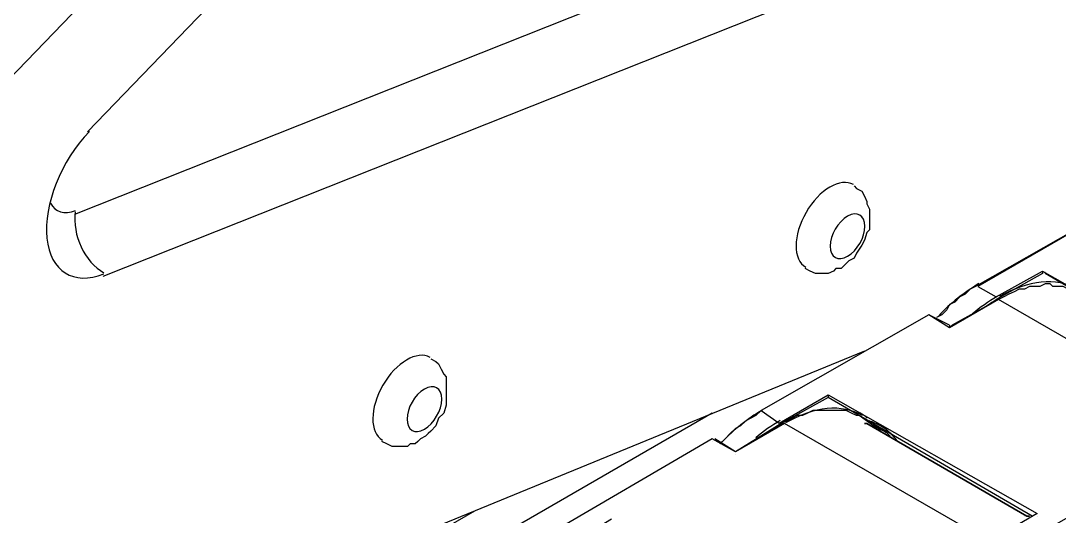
# Model space of a CAD drawing. Header units: inches. Extents: x 109 to 1721, y 29 to 669.
# Drawn here: x 1442.74 to 1451.12, y 312.22 to 316.22 of the extents above; entities that cross this region are included whole.
import ezdxf

# ---------------------------------------------------------------- set-up
doc = ezdxf.new("R2010")
doc.units = ezdxf.units.IN
doc.header["$LTSCALE"] = 0.0393700787401575
doc.header["$MEASUREMENT"] = 0
doc.layers.add('PDF3_Geometría', color=7, linetype='Continuous')

# ---------------------------------------------------------------- blocks, each defined once
blk = doc.blocks.new('OH3A1-1$-$ASSY$$CENTER$TUB_-_v2$-$copia1')
at = {"layer": 'PDF3_Geometría', "lineweight": -3}
for points in [[(16.57667541503906, 9.065836588541666), (16.42001512315538, 8.90334320068359)], [(16.28334893120659, 8.805011325412325), (16.53167215983073, 9.062500847710503)], [(16.41585286458333, 8.876675923665363), (16.80167049831814, 9.030003017849394)], [(16.42501831054687, 8.856675889756943), (16.81083594428168, 9.010002983940971)], [(16.78417629665798, 8.889172024197046), (16.76834360758463, 8.880005730523003), (16.76084391276042, 8.884172227647568), (16.70751274956597, 8.853340148925781), (16.71334584554036, 8.850006951226128), (16.7283452351888, 8.858339945475258)], [(16.66751098632812, 8.885838826497395), (16.66834428575304, 8.885005527072481), (16.67001088460286, 8.884172227647568), (16.67084418402778, 8.882505628797743), (16.67167748345269, 8.880839029947916), (16.67167748345269, 8.880005730523003), (16.6725107828776, 8.878339131673174), (16.6725107828776, 8.87667253282335), (16.6725107828776, 8.875839233398436), (16.6725107828776, 8.874172634548607), (16.6725107828776, 8.873339335123697), (16.6725107828776, 8.871672736273865), (16.67167748345269, 8.870839436848957), (16.67084418402778, 8.868339538574215), (16.67001088460286, 8.86667293972439), (16.66834428575304, 8.86417304144965), (16.66751098632812, 8.862506442599825), (16.6658443874783, 8.861673143174912), (16.66501108805339, 8.860839843749998), (16.66417778862847, 8.860006544325083), (16.66334448920356, 8.859173244900171), (16.66167789035373, 8.859173244900171), (16.66084459092882, 8.858339945475258), (16.65917799207899, 8.857506646050346), (16.65834469265408, 8.857506646050346), (16.65667809380425, 8.857506646050346), (16.65501149495442, 8.857506646050346), (16.6533448961046, 8.858339945475258), (16.65167829725477, 8.859173244900171)], [(16.76084391276041, 8.884172227647568), (16.70667945014105, 8.853340148925781), (16.70501285129123, 8.852506849500868), (16.7033462524414, 8.850840250651041), (16.70167965359157, 8.850006951226128), (16.70001305474175, 8.848340352376303), (16.69834645589192, 8.847507052951388), (16.697513156467, 8.845840454101562), (16.69584655761718, 8.844173855251732), (16.69417995876736, 8.843340555826822)], [(16.7283443874783, 8.85750579833984), (16.71334499782986, 8.849172804090712)], [(16.7283443874783, 8.858339097764757), (16.7283443874783, 8.85750579833984)], [(16.72834777832031, 8.858338250054253), (16.79584503173828, 8.82000647650824), (16.78001234266493, 8.8108401828342), (16.78667873806423, 8.807506985134546), (16.84084320068359, 8.838339063856337), (16.83334350585937, 8.8425055609809), (16.84917619493272, 8.851671854654947)], [(16.72917853461371, 8.858339097764757), (16.72917853461371, 8.858339097764757)], [(16.79501003689236, 8.819173177083332), (16.72917938232422, 8.857504950629338)], [(16.73917812771267, 8.85167270236545), (16.73751152886284, 8.852506001790365), (16.73667822943793, 8.852506001790365), (16.7350116305881, 8.853339301215279), (16.73334503173828, 8.853339301215279), (16.73167843288845, 8.853339301215279), (16.73084513346354, 8.85417260064019), (16.72917853461371, 8.85417260064019), (16.72751193576389, 8.853339301215279), (16.72584533691406, 8.853339301215279), (16.72417873806423, 8.853339301215279), (16.72251213921441, 8.852506001790365), (16.72084554036458, 8.852506001790365), (16.71917894151475, 8.85167270236545), (16.71751234266493, 8.850839402940537), (16.7158457438151, 8.850006103515625), (16.71417914496528, 8.849172804090712), (16.69917975531683, 8.840839809841578)], [(16.70751105414496, 8.852506001790363), (16.70751105414496, 8.852506001790363)], [(16.71417575412325, 8.849171956380207), (16.69834306504991, 8.840005662706162), (16.6916766696506, 8.844172159830727), (16.63751220703125, 8.81334008110894), (16.64334530300564, 8.809173583984373), (16.65917799207899, 8.818339877658419)], [(16.71334499782986, 8.849172804090712), (16.71334499782986, 8.849172804090712)], [(16.7791765001085, 8.811673482259113), (16.71417914496527, 8.849171956380207)], [(16.71417914496528, 8.848339504665796), (16.71417914496528, 8.848339504665796)], [(16.69834391276041, 8.840838962131075), (16.6916775173611, 8.84417215983073), (16.63751305474175, 8.81334008110894), (16.63584645589192, 8.811673482259115), (16.6341798570421, 8.8108401828342), (16.63251325819227, 8.810006883409287), (16.63084665934244, 8.808340284559462), (16.62918006049262, 8.807506985134546), (16.62751346164279, 8.805840386284721), (16.62584686279296, 8.804173787434896), (16.62418026394314, 8.802507188585068)], [(16.69167751736111, 8.844173007541231), (16.69167751736111, 8.844173007541231)], [(16.69834391276041, 8.840838962131075), (16.69834391276041, 8.840005662706162), (16.69917721218532, 8.840838962131075)], [(16.69834391276041, 8.840006510416666), (16.69834391276041, 8.840006510416666)], [(16.67083570692274, 8.83250257703993), (16.21168772379557, 8.644176907009548)], [(16.53084479437934, 8.8300052218967), (16.53251139322916, 8.829171922471787), (16.53334469265408, 8.828338623046875), (16.53417799207899, 8.826672024197046), (16.5350112915039, 8.825005425347221), (16.53584459092882, 8.82417212592231), (16.53584459092882, 8.822505527072481), (16.53584459092882, 8.820838928222656), (16.53584459092882, 8.820005628797743), (16.53584459092882, 8.818339029947918), (16.53584459092882, 8.817505730523003), (16.53584459092882, 8.815839131673178), (16.53584459092882, 8.815005832248263), (16.5350112915039, 8.812505933973524), (16.53334469265408, 8.810839335123699), (16.53251139322916, 8.808339436848957), (16.53084479437934, 8.806672837999132), (16.53001149495443, 8.805839538574215), (16.52917819552951, 8.805006239149305), (16.52751159667969, 8.80417293972439), (16.52667829725477, 8.80333964029948), (16.52584499782986, 8.802506340874565), (16.52417839898003, 8.802506340874565), (16.52334509955512, 8.801673041449654), (16.52167850070529, 8.801673041449654), (16.52001190185547, 8.801673041449654), (16.51834530300564, 8.801673041449654), (16.51667870415581, 8.802506340874565), (16.51501210530599, 8.80333964029948)], [(16.65917799207899, 8.817505730523003), (16.64417860243055, 8.809172736273865)], [(16.65917799207899, 8.818339029947916), (16.65917799207899, 8.817505730523003)], [(16.72500949435764, 8.779173956976996), (16.6591788397895, 8.817505730523003)], [(16.6591796875, 8.818339029947916), (16.72667694091797, 8.780007256401907), (16.71084425184462, 8.770840962727863), (16.71667734781901, 8.767507765028212), (16.77084181043837, 8.79833984375), (16.76417541503906, 8.802506340874565), (16.7791748046875, 8.811672634548607)], [(16.62167019314236, 8.812501695421007), (16.21502007378472, 8.577511257595486)], [(16.66917758517795, 8.811672634548607), (16.66834428575304, 8.811672634548607), (16.66667768690321, 8.812505933973524), (16.66501108805339, 8.813339233398438), (16.66417778862847, 8.813339233398438), (16.66251118977864, 8.813339233398438), (16.66084459092882, 8.813339233398438), (16.65917799207899, 8.813339233398438), (16.65751139322917, 8.813339233398438), (16.65584479437933, 8.813339233398438), (16.6541781955295, 8.813339233398438), (16.65251159667969, 8.812505933973524), (16.65084499782986, 8.811672634548607), (16.64917839898003, 8.811672634548607), (16.64751180013021, 8.810839335123697), (16.64584520128038, 8.810006035698782), (16.64417860243055, 8.809172736273865), (16.62917921278212, 8.800006442599825), (16.62251281738281, 8.80417293972439)], [(16.63751220703125, 8.812505933973524), (16.63751220703125, 8.812505933973524)], [(16.64500935872396, 8.809171888563368), (16.62917666965061, 8.800005594889322), (16.62167697482639, 8.804172092013888), (16.56751251220702, 8.772506713867188), (16.57417890760633, 8.769173516167532), (16.58917829725477, 8.77833980984158)], [(16.64334445529514, 8.809172736273865), (16.64334445529514, 8.809172736273865)], [(16.7100101047092, 8.771673414442274), (16.64501274956597, 8.809171888563368)], [(16.67501152886284, 8.807506137424044), (16.66917843288844, 8.811672634548607)], [(16.67084418402778, 8.809172736273865), (16.67084418402778, 8.809172736273865)], [(16.67167833116319, 8.809171888563368), (16.67084503173828, 8.809171888563368), (16.67167833116319, 8.809171888563368), (16.72334289550781, 8.779173109266493), (16.72417619493272, 8.779173109266493)], [(16.67167833116319, 8.809172736273865), (16.67167833116319, 8.809172736273865)], [(16.67167833116319, 8.809172736273865), (16.67167833116319, 8.809172736273865)], [(16.72417704264322, 8.779173109266493), (16.72334374321831, 8.779173109266493), (16.67167917887369, 8.809171888563368)], [(16.64501105414496, 8.808339436848957), (16.64501105414496, 8.808339436848957)], [(16.67501152886284, 8.807506137424044), (16.67751142713758, 8.806672837999132), (16.67917802598741, 8.805006239149305)], [(16.62167697482639, 8.804172092013888), (16.56751251220702, 8.772506713867188), (16.5658459133572, 8.771673414442274), (16.56417931450738, 8.77084011501736), (16.56251271565755, 8.769173516167532), (16.56084611680773, 8.768340216742622), (16.5591795179579, 8.766673617892794), (16.55751291910807, 8.765840318467882), (16.55584632025824, 8.764173719618055), (16.55417972140842, 8.76250712076823)], [(16.62167867024739, 8.803339640299477), (16.62167867024739, 8.803339640299477)], [(16.62167867024739, 8.803339640299477), (16.62167867024739, 8.803339640299477)], [(16.62917751736111, 8.800006442599825), (16.62917751736111, 8.800006442599825)], [(16.62917751736111, 8.799173143174912), (16.62917751736111, 8.799173143174912)], [(16.54500325520833, 8.780831231011282), (16.20418379041883, 8.58417256673177), (16.16001892089844, 8.507509019639754), (16.16001892089844, 8.36751471625434)], [(16.72251213921441, 8.779173109266493), (16.72251213921441, 8.779173109266493)], [(16.72667778862847, 8.779173109266493), (16.72667778862847, 8.779173109266493)]]:
    blk.add_lwpolyline(points, dxfattribs=at)
for centre, radius, start, end in [((16.73828136214137, 8.802739325303685), 0.0598562751872389, 120.5557548232178, 136.5199067091111), ((16.74113691777751, 8.802868047073511), 0.054645551120532, 120.1575894248044, 130.3610924656392), ((16.73911883647092, 8.806122887587676), 0.0500129212259779, 120.2798869345887, 125.3646337465181), ((16.66828081959137, 8.761905110369572), 0.0598562751638446, 120.5557548194449, 136.5199067116427), ((16.66096043546608, 8.79795239526358), 0.0168372113034898, 50.17935909562066, 59.97588290612121), ((16.67113807064117, 8.762867979294818), 0.0546455510761842, 120.1575894243913, 130.3610924734696), ((16.66995074540423, 8.766122820149405), 0.0500129207748288, 120.2798869095202, 125.3646337673558), ((16.66759995765083, 8.79370512201986), 0.0169204140175415, 60.03652367284953, 73.60609736328303), ((16.66760172107492, 8.793727708923388), 0.0160672372723919, 50.21366070733993, 69.78325162149368), ((16.6673944476811, 8.793454568555148), 0.0172408019434389, 40.64605631224877, 59.85597329108325), ((16.66650655003021, 8.792586885375242), 0.0184806116112313, 36.7717193535069, 46.21637246839273)]:
    blk.add_arc(centre, radius, start, end, dxfattribs=at)
for points in [[(16.42062208387586, 8.903446621365015), (16.41141601859198, 8.893828059514362), (16.40578970632171, 8.879727524399227), (16.40687530410173, 8.868991075687408)], [(16.66730244954427, 8.886272854275171), (16.66311781247457, 8.888689005957707), (16.65627439753214, 8.884670551088117), (16.65201748741997, 8.877297825283472)], [(16.40803866916233, 8.880313449435763), (16.40951024564107, 8.877341209411622), (16.41256410471598, 8.876429483837551), (16.4161609670851, 8.877889683829414)], [(16.416017320421, 8.877482096354166), (16.41500513097974, 8.870042390187582), (16.41914356771024, 8.861224746777005), (16.42526116243998, 8.857787050882974)], [(16.65201748741997, 8.877297825283472), (16.64776057772445, 8.86992510020044), (16.64770177311367, 8.861989304012724), (16.65188641018337, 8.859573152330185)], [(16.66541994094848, 8.876057555940413), (16.66232414457533, 8.874275333192614), (16.6598179965549, 8.869934827592637), (16.65982225206163, 8.866362677680115)], [(16.67103265126546, 8.872816854476927), (16.67102839575873, 8.876389004389443), (16.66851573732164, 8.877839778688214), (16.66541994094848, 8.876057555940413)], [(16.6654349623786, 8.863121976216632), (16.66853075875176, 8.864904198964435), (16.67103690677218, 8.869244704564412), (16.67103265126546, 8.872816854476927)], [(16.40687530410173, 8.868991075687408), (16.40796017860158, 8.858255040738847), (16.41548955904748, 8.853529545049453), (16.42527251891984, 8.857443157400766)], [(16.65982225206163, 8.866362677680115), (16.65982650756836, 8.862790527767604), (16.66233916600545, 8.861339753468828), (16.6654349623786, 8.863121976216632)], [(16.73938327365451, 8.852529737684462), (16.73278050952487, 8.85634208255344), (16.72383637415674, 8.855474387917836), (16.71451855617099, 8.850118347803752)], [(16.53063625759548, 8.830439249674477), (16.52645162052578, 8.83285540135701), (16.51960820558336, 8.828836946487426), (16.51535129547118, 8.82146422068278)], [(16.51535129547118, 8.82146422068278), (16.51109438577567, 8.814091495599742), (16.51103558116489, 8.806155699412027), (16.51522021823459, 8.803739547729492)], [(16.5287537489997, 8.82022395133972), (16.52565795262654, 8.818441728591917), (16.52315180460612, 8.814101222991942), (16.52315606011284, 8.810529073079424)], [(16.53436645931667, 8.816983249876232), (16.53436220380995, 8.820555399788748), (16.53184954537286, 8.822006174087523), (16.5287537489997, 8.82022395133972)], [(16.52876877042982, 8.807288371615938), (16.53186456680298, 8.80907059436374), (16.5343707148234, 8.813411099963716), (16.53436645931667, 8.816983249876232)], [(16.67021687825521, 8.811696370442707), (16.66361411412557, 8.815508715311681), (16.65466997875743, 8.814641020676083), (16.64535216077168, 8.809284980561998)], [(16.52315606011284, 8.810529073079424), (16.52316031561957, 8.806956923166908), (16.52567297405667, 8.805506148868133), (16.52876877042982, 8.807288371615938)]]:
    blk.add_open_spline(points, degree=3, dxfattribs=at)

msp = doc.modelspace()

# ---------------------------------------------------------------- block references
at = {"xscale": 25, "yscale": 25, "zscale": 25}
msp.add_blockref('OH3A1-1$-$ASSY$$CENTER$TUB_-_v2$-$copia1', (1032.779706636086, 92.74013431403807), dxfattribs=at)

doc.saveas('drawing.dxf')
